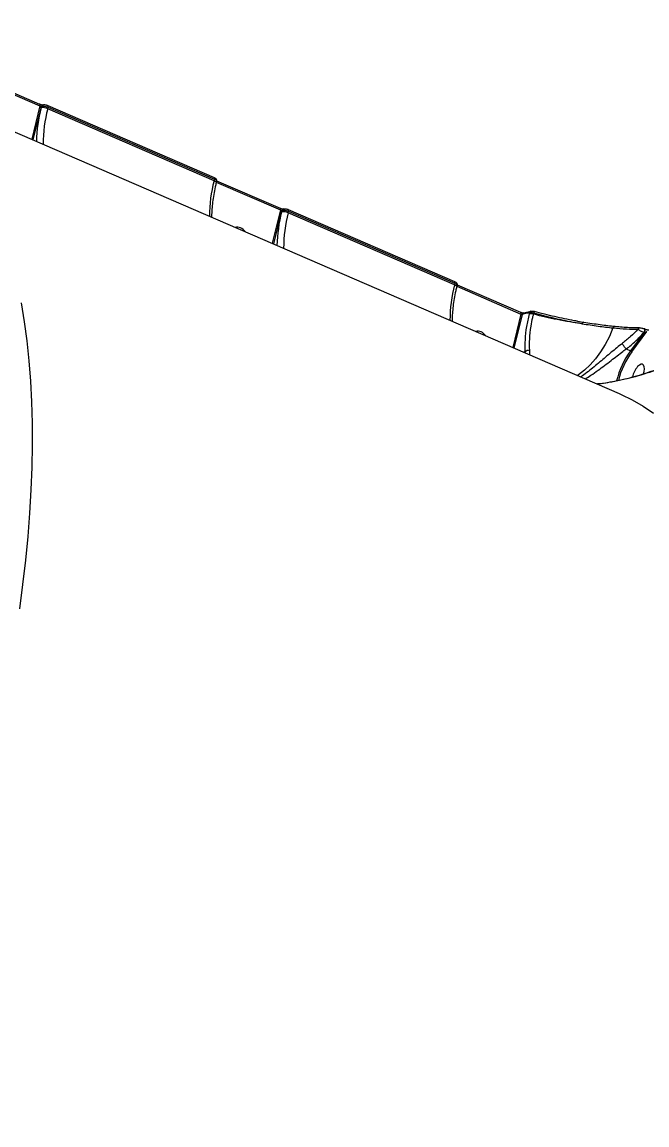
# Model space of a CAD drawing. Header units: millimetres. Extents: x -6901 to 7060, y -7557 to 6158.
# Drawn here: x 3019.5 to 3276.9, y -3269.2 to -2814.7 of the extents above; entities that cross this region are included whole.
import ezdxf

# ---------------------------------------------------------------- set-up
doc = ezdxf.new("R2010")
doc.units = ezdxf.units.MM
for name, color, linetype in [('DIKOM_ОБЪЕКТ', 7, 'Continuous'), ('DIKOM_РАЗМЕР_ЗОНА', 7, 'Continuous'), ('DIKOM_РАЗМЕР_ОБЪЕКТА', 7, 'Continuous')]:
    doc.layers.add(name, color=color, linetype=linetype)
doc.styles.add('style1', font='arial.ttf', dxfattribs={"width": 0.8})
doc.dimstyles.new('1-50', dxfattribs={"dimtxt": 300, "dimasz": 200, "dimexe": 100, "dimexo": 0, "dimgap": 100, "dimtad": 1, "dimtxsty": 'style1', "dimcen": 200, "dimclrd": 7, "dimclre": 7, "dimclrt": 7, "dimadec": 1, "dimazin": 2, "dimtfac": 1, "dimtmove": 0, "dimatfit": 2, "dimfxl": 0, "dimlwd": 25, "dimlwe": 18, "dimarcsym": 0})

# ---------------------------------------------------------------- blocks, each defined once
blk = doc.blocks.new('*D1')
at = {"layer": 'Defpoints', "color": 0, "transparency": 16777216}
for p in [(-4076.66, -462.32), (4983.51, -3127.59), (4983.51, -6854.07)]:
    blk.add_point(p, dxfattribs=at)
at = {"layer": 'DIKOM_РАЗМЕР_ОБЪЕКТА', "color": 7, "lineweight": 18, "transparency": 16777216}
for p, q in [((-4076.66, -462.32), (-4076.66, -6954.07)), ((4983.51, -3127.59), (4983.51, -6954.07))]:
    blk.add_line(p, q, dxfattribs=at)
at = {"layer": 'DIKOM_РАЗМЕР_ОБЪЕКТА', "color": 7, "lineweight": 25, "transparency": 16777216}
blk.add_line((-3876.66, -6854.07), (4783.51, -6854.07), dxfattribs=at)
at = {"layer": 'DIKOM_РАЗМЕР_ОБЪЕКТА', "color": 7, "transparency": 16777216}
for points in [[(-3876.66, -6820.74), (-3876.66, -6887.4), (-4076.66, -6854.07)], [(4783.51, -6820.74), (4783.51, -6887.4), (4983.51, -6854.07)]]:
    blk.add_solid(points, dxfattribs=at)
at = {"layer": 'DIKOM_РАЗМЕР_ОБЪЕКТА', "color": 7, "transparency": 16777216, "insert": (453.43, -6600.9), "char_height": 300, "attachment_point": 5, "style": 'style1'}
blk.add_mtext('9050', dxfattribs=at)
blk = doc.blocks.new('*D2')
at = {"layer": 'Defpoints', "color": 0, "transparency": 16777216}
for p in [(-1102.73, 4151.17), (-5819.23, -4492.42), (4721.24, -4492.42)]:
    blk.add_point(p, dxfattribs=at)
at = {"layer": 'DIKOM_РАЗМЕР_ОБЪЕКТА', "color": 7, "lineweight": 18, "transparency": 16777216}
for p, q in [((-1102.73, 4151.17), (-5919.23, 4151.17)), ((4721.24, -4492.42), (-5919.23, -4492.42))]:
    blk.add_line(p, q, dxfattribs=at)
at = {"layer": 'DIKOM_РАЗМЕР_ОБЪЕКТА', "color": 7, "lineweight": 25, "transparency": 16777216}
blk.add_line((-5819.23, 3951.17), (-5819.23, -4292.42), dxfattribs=at)
at = {"layer": 'DIKOM_РАЗМЕР_ОБЪЕКТА', "color": 7, "transparency": 16777216}
for points in [[(-5852.56, 3951.17), (-5785.89, 3951.17), (-5819.23, 4151.17)], [(-5852.56, -4292.42), (-5785.89, -4292.42), (-5819.23, -4492.42)]]:
    blk.add_solid(points, dxfattribs=at)
at = {"layer": 'DIKOM_РАЗМЕР_ОБЪЕКТА', "color": 7, "transparency": 16777216, "insert": (-6072.4, -170.63), "char_height": 300, "attachment_point": 5, "rotation": 90, "style": 'style1'}
blk.add_mtext('8650', dxfattribs=at)
blk = doc.blocks.new('*D3')
at = {"layer": 'Defpoints', "color": 0, "transparency": 16777216}
for p in [(-1553.27, 6158.28), (-6450.85, -6312.94), (5659.92, -6312.94)]:
    blk.add_point(p, dxfattribs=at)
at = {"layer": 'DIKOM_РАЗМЕР_ЗОНА', "color": 7, "lineweight": 18, "transparency": 16777216}
for p, q in [((-1553.27, 6158.28), (-6550.85, 6158.28)), ((5659.92, -6312.94), (-6550.85, -6312.94))]:
    blk.add_line(p, q, dxfattribs=at)
at = {"layer": 'DIKOM_РАЗМЕР_ЗОНА', "color": 7, "lineweight": 25, "transparency": 16777216}
blk.add_line((-6450.85, 5958.28), (-6450.85, -6112.94), dxfattribs=at)
at = {"layer": 'DIKOM_РАЗМЕР_ЗОНА', "color": 7, "transparency": 16777216}
for points in [[(-6484.18, 5958.28), (-6417.52, 5958.28), (-6450.85, 6158.28)], [(-6484.18, -6112.94), (-6417.52, -6112.94), (-6450.85, -6312.94)]]:
    blk.add_solid(points, dxfattribs=at)
at = {"layer": 'DIKOM_РАЗМЕР_ЗОНА', "color": 7, "transparency": 16777216, "insert": (-6704.02, -77.33), "char_height": 300, "attachment_point": 5, "rotation": 90, "style": 'style1'}
blk.add_mtext('12500', dxfattribs=at)
blk = doc.blocks.new('*D4')
at = {"layer": 'Defpoints', "color": 0, "transparency": 16777216}
for p in [(-5588.2, -1083.32), (7059.54, -2218.88), (7059.54, -7457.08)]:
    blk.add_point(p, dxfattribs=at)
at = {"layer": 'DIKOM_РАЗМЕР_ЗОНА', "color": 7, "lineweight": 18, "transparency": 16777216}
for p, q in [((-5588.2, -1083.32), (-5588.2, -7557.08)), ((7059.54, -2218.88), (7059.54, -7557.08))]:
    blk.add_line(p, q, dxfattribs=at)
at = {"layer": 'DIKOM_РАЗМЕР_ЗОНА', "color": 7, "lineweight": 25, "transparency": 16777216}
blk.add_line((-5388.2, -7457.08), (6859.54, -7457.08), dxfattribs=at)
at = {"layer": 'DIKOM_РАЗМЕР_ЗОНА', "color": 7, "transparency": 16777216}
for points in [[(-5388.2, -7423.74), (-5388.2, -7490.41), (-5588.2, -7457.08)], [(6859.54, -7423.74), (6859.54, -7490.41), (7059.54, -7457.08)]]:
    blk.add_solid(points, dxfattribs=at)
at = {"layer": 'DIKOM_РАЗМЕР_ЗОНА', "color": 7, "transparency": 16777216, "insert": (735.67, -7203.9), "char_height": 300, "attachment_point": 5, "style": 'style1'}
blk.add_mtext('12650', dxfattribs=at)

msp = doc.modelspace()

# ---------------------------------------------------------------- linework, layer by layer
at = {"layer": 'DIKOM_ОБЪЕКТ', "color": 7, "linetype": 'Continuous', "lineweight": 15}
for p, q in [((3000.51, -2837.83), (3026.906, -2849.261)), ((3000.643, -2837.192), (3026.786, -2848.514)), ((3026.906, -2849.261), (3023.536, -2863.005)), ((3027.408, -2850.047), (3027.565, -2849.405)), ((3030.122, -2849.068), (3030.111, -2849.064)), ((3030.122, -2849.068), (3098.623, -2878.734)), ((2996.565, -2851.324), (3265.424, -2967.761)), ((3024.163, -2863.277), (3027.408, -2850.047)), ((3030.094, -2850.421), (3030.243, -2849.816)), ((3098.594, -2880.088), (3030.094, -2850.421)), ((3030.243, -2849.816), (3098.743, -2879.482)), ((3098.743, -2879.482), (3098.594, -2880.088)), ((3099.655, -2880.279), (3099.501, -2880.905)), ((3099.546, -2880.721), (3125.943, -2892.152)), ((3099.68, -2880.083), (3125.822, -2891.405)), ((3125.943, -2892.152), (3122.572, -2905.895)), ((3123.2, -2906.167), (3126.445, -2892.938)), ((3126.445, -2892.938), (3126.602, -2892.296)), ((3129.131, -2893.312), (3129.279, -2892.706)), ((3197.631, -2922.978), (3129.131, -2893.312)), ((3129.159, -2891.959), (3129.147, -2891.954)), ((3129.159, -2891.959), (3197.659, -2921.625)), ((3129.279, -2892.706), (3197.78, -2922.373)), ((3197.78, -2922.373), (3197.631, -2922.978)), ((3198.691, -2923.17), (3198.538, -2923.795)), ((3198.583, -2923.611), (3224.979, -2935.043)), ((3198.716, -2922.974), (3224.859, -2934.296)), ((3224.979, -2935.043), (3221.609, -2948.786)), ((3222.237, -2949.058), (3225.639, -2935.187)), ((3226.207, -2934.578), (3229.078, -2933.848)), ((3228.489, -2934.462), (3228.354, -2935.012)), ((3230.182, -2935.1), (3230.306, -2934.594)), ((3230.493, -2933.9), (3232.371, -2934.408)), ((3248.244, -2937.941), (3250.652, -2938.366)), ((3275.689, -2942.691), (3270.103, -2950.155)), ((3270.599, -2950.626), (3276.879, -2942.236)), ((3273.4, -2940.725), (3273.869, -2940.719)), ((3275.617, -2942.66), (3275.689, -2942.691)), ((3275.852, -2941.151), (3275.758, -2941.135)), ((3275.852, -2941.151), (3275.924, -2941.182)), ((3268.385, -2949.409), (3268.392, -2949.414)), ((3268.392, -2949.414), (3270.103, -2950.155)), ((3226.66, -2950.633), (3226.213, -2950.78)), ((3226.66, -2950.633), (3226.679, -2950.982))]:
    msp.add_line(p, q, dxfattribs=at)
at = {"layer": 'DIKOM_ОБЪЕКТ', "color": 7, "linetype": 'Continuous', "lineweight": 15, "flags": 128}
for points in [[(3026.906, -2849.261), (3026.939, -2849.089), (3026.953, -2848.93), (3026.945, -2848.789), (3026.917, -2848.671), (3026.87, -2848.582), (3026.805, -2848.524), (3026.786, -2848.514)], [(3030.243, -2849.816), (3030.276, -2849.644), (3030.289, -2849.485), (3030.282, -2849.344), (3030.254, -2849.227), (3030.207, -2849.137), (3030.143, -2849.079), (3030.122, -2849.068)], [(3098.594, -2880.088), (3098.897, -2880.234), (3099.147, -2880.387), (3099.337, -2880.542), (3099.458, -2880.693), (3099.507, -2880.833), (3099.501, -2880.904)], [(3098.743, -2879.482), (3098.776, -2879.31), (3098.79, -2879.151), (3098.782, -2879.011), (3098.755, -2878.893), (3098.708, -2878.804), (3098.643, -2878.745), (3098.623, -2878.734)], [(3125.943, -2892.152), (3125.976, -2891.98), (3125.989, -2891.821), (3125.982, -2891.679), (3125.954, -2891.562), (3125.906, -2891.473), (3125.841, -2891.414), (3125.822, -2891.405)], [(3129.279, -2892.706), (3129.313, -2892.535), (3129.326, -2892.376), (3129.319, -2892.235), (3129.291, -2892.118), (3129.244, -2892.028), (3129.18, -2891.97), (3129.159, -2891.959)], [(3197.78, -2922.373), (3197.813, -2922.201), (3197.826, -2922.042), (3197.819, -2921.901), (3197.791, -2921.784), (3197.744, -2921.694), (3197.68, -2921.636), (3197.659, -2921.625)], [(3197.631, -2922.978), (3197.933, -2923.124), (3198.184, -2923.278), (3198.374, -2923.433), (3198.495, -2923.584), (3198.543, -2923.724), (3198.538, -2923.795)], [(3018.577, -3056.53), (3019.928, -3046.452), (3021.083, -3036.503), (3022.039, -3026.694), (3022.797, -3017.032), (3023.355, -3007.528), (3023.712, -2998.19), (3023.869, -2989.027), (3023.826, -2980.047), (3023.582, -2971.259), (3023.137, -2962.67), (3022.492, -2954.289), (3021.648, -2946.124), (3020.606, -2938.182), (3019.365, -2930.471)], [(3224.979, -2935.043), (3225.013, -2934.871), (3225.026, -2934.711), (3225.018, -2934.57), (3224.99, -2934.453), (3224.943, -2934.363), (3224.878, -2934.305), (3224.859, -2934.296)], [(3230.48, -2933.949), (3230.481, -2933.947), (3230.481, -2933.943)], [(3262.897, -2940.739), (3262.968, -2940.577), (3263.056, -2940.435), (3263.158, -2940.319), (3263.271, -2940.232), (3263.391, -2940.178), (3263.513, -2940.158), (3263.634, -2940.173), (3263.749, -2940.223)], [(3262.897, -2940.739), (3261.405, -2944.242), (3259.703, -2947.546), (3257.809, -2950.618), (3255.741, -2953.429), (3253.519, -2955.95), (3251.167, -2958.156), (3248.706, -2960.026), (3248.254, -2960.325)], [(3273.869, -2940.719), (3273.926, -2940.716), (3273.927, -2940.716)], [(3275.617, -2942.66), (3275.763, -2942.433), (3275.883, -2942.176), (3275.969, -2941.91), (3276.014, -2941.658), (3276.013, -2941.438), (3275.967, -2941.27), (3275.88, -2941.166), (3275.852, -2941.151)], [(3275.689, -2942.691), (3275.835, -2942.464), (3275.955, -2942.207), (3276.041, -2941.942), (3276.086, -2941.689), (3276.085, -2941.469), (3276.04, -2941.301), (3275.952, -2941.197), (3275.926, -2941.183)], [(3275.524, -2959.63), (3275.744, -2958.755), (3275.868, -2957.663), (3275.786, -2956.754), (3275.505, -2956.1), (3275.048, -2955.755), (3274.451, -2955.746), (3273.763, -2956.075), (3273.04, -2956.715)], [(3265.424, -2967.761), (3266.289, -2968.143), (3270.865, -2970.39), (3275.295, -2972.961), (3279.575, -2975.854)]]:
    msp.add_lwpolyline(points, dxfattribs=at)
at = {"layer": 'DIKOM_ОБЪЕКТ', "color": 7, "linetype": 'Continuous', "lineweight": 15}
for centre, radius, start, end in [((3028.369, -2849.585), 0.823, 106.50675, 167.37446), ((3088.981, -2865.818), 63.561, 165.63339, 178.21129), ((3028.15, -2854.545), 4.559, 64.76363, 99.37576), ((3087.234, -2865.162), 59.011, 165.53441, 179.8764), ((3155.734, -2894.828), 59.01, 165.53429, 179.8764), ((3188.012, -2908.708), 63.555, 165.63286, 178.21182), ((3127.187, -2897.438), 4.56, 64.76773, 99.36667), ((3127.405, -2892.475), 0.823, 106.49047, 167.39152), ((3186.27, -2908.053), 59.01, 165.53434, 179.87636), ((3108.122, -2902.685), 3.465, 66.04762, 102.77275), ((3107.547, -2903.799), 4.717, 35.67565, 65.15694), ((3254.766, -2937.718), 59.005, 165.53372, 179.87698), ((3261.084, -3068.682), 138.121, 103.64998, 104.86981), ((3226.442, -2935.367), 0.823, 106.55975, 167.37094), ((3229.093, -2938.689), 3.751, 73.12256, 101.36838), ((3229.295, -2934.646), 0.827, 105.21267, 167.1469), ((3167.879, -2917.424), 64.745, 344.62154, 345.21262), ((3251, -2939.122), 0.796, 116.21418, 171.94175), ((3250.666, -2938.577), 0.17, 41.11874, 95.82921), ((3207.162, -2945.542), 3.433, 65.87398, 102.95261), ((3206.667, -2946.589), 4.591, 35.2575, 65.57071), ((3273.979, -2941.572), 0.86, 97.30978, 160.88306), ((3228.356, -2952.491), 2.516, 84.43232, 132.39956), ((3299.15, -2971.117), 35.821, 144.18416, 166.09069), ((3298.794, -2970.963), 34.765, 144.19796, 165.69047), ((3280.134, -2962.881), 9.399, 138.99985, 168.22684)]:
    msp.add_arc(centre, radius, start, end, dxfattribs=at)
for points, knots in [([(3026.789, -2848.514), (3026.801, -2848.52), (3026.885, -2848.559), (3027.113, -2848.639), (3027.446, -2848.73), (3027.768, -2848.785), (3027.995, -2848.803), (3028.122, -2848.798), (3028.136, -2848.795), (3028.143, -2848.794)], [0, 0, 0, 0, 0.0300829, 0.2066773, 0.40527, 0.611214, 0.7728181, 0.8981215, 1, 1, 1, 1]), ([(3026.906, -2849.261), (3026.955, -2849.281), (3027.053, -2849.321), (3027.22, -2849.368), (3027.376, -2849.399), (3027.494, -2849.411), (3027.545, -2849.407), (3027.565, -2849.405)], [0, 0, 0, 0, 0.2140132, 0.4281718, 0.6427439, 0.8579606, 1, 1, 1, 1]), ([(3027.565, -2849.405), (3027.649, -2849.386), (3027.861, -2849.338), (3028.348, -2849.338), (3028.981, -2849.423), (3029.652, -2849.585), (3030.046, -2849.739), (3030.243, -2849.816)], [0, 0, 0, 0, 0.1417272, 0.3563906, 0.5709469, 0.7854774, 1, 1, 1, 1]), ([(3028.136, -2848.797), (3028.262, -2848.773), (3028.585, -2848.714), (3029.048, -2848.751), (3029.388, -2848.839), (3029.503, -2848.869)], [0, 0, 0, 0, 0.2970253, 0.7618004, 1, 1, 1, 1]), ([(3029.503, -2848.869), (3029.582, -2848.886), (3029.797, -2848.932), (3029.986, -2849.02), (3030.106, -2849.077)], [0, 0, 0, 0, 0.3628528, 1, 1, 1, 1]), ([(3099.501, -2880.905), (3099.366, -2881.475), (3098.972, -2883.128), (3098.445, -2885.812), (3097.978, -2888.905), (3097.693, -2891.86), (3097.587, -2893.905), (3097.596, -2894.936), (3097.597, -2895.079)], [0, 0, 0, 0, 0.1125285, 0.32646, 0.5400787, 0.753228, 0.9658172, 1, 1, 1, 1]), ([(3098.616, -2878.739), (3098.785, -2878.818), (3099.093, -2878.963), (3099.43, -2879.266), (3099.643, -2879.641), (3099.715, -2880.001), (3099.657, -2880.203), (3099.636, -2880.274)], [0, 0, 0, 0, 0.2743663, 0.5025849, 0.706292, 0.8968735, 1, 1, 1, 1]), ([(3098.743, -2879.482), (3098.86, -2879.536), (3099.154, -2879.672), (3099.488, -2879.907), (3099.676, -2880.13), (3099.641, -2880.234), (3099.628, -2880.272)], [0, 0, 0, 0, 0.2027472, 0.5120703, 0.8215647, 1, 1, 1, 1]), ([(3125.826, -2891.405), (3125.838, -2891.411), (3125.922, -2891.45), (3126.15, -2891.53), (3126.483, -2891.62), (3126.805, -2891.676), (3127.031, -2891.693), (3127.159, -2891.689), (3127.173, -2891.686), (3127.179, -2891.685)], [0, 0, 0, 0, 0.0301508, 0.2066601, 0.4053308, 0.6112693, 0.7728355, 0.898169, 1, 1, 1, 1]), ([(3125.943, -2892.152), (3125.992, -2892.172), (3126.09, -2892.211), (3126.256, -2892.258), (3126.412, -2892.29), (3126.531, -2892.301), (3126.582, -2892.297), (3126.602, -2892.296)], [0, 0, 0, 0, 0.2139251, 0.428232, 0.6427675, 0.8578311, 1, 1, 1, 1]), ([(3126.602, -2892.296), (3126.686, -2892.277), (3126.897, -2892.229), (3127.384, -2892.229), (3128.018, -2892.314), (3128.689, -2892.475), (3129.083, -2892.629), (3129.279, -2892.706)], [0, 0, 0, 0, 0.1417037, 0.3564028, 0.5709695, 0.7854593, 1, 1, 1, 1]), ([(3127.173, -2891.687), (3127.299, -2891.664), (3127.622, -2891.605), (3128.084, -2891.641), (3128.425, -2891.73), (3128.54, -2891.76)], [0, 0, 0, 0, 0.2970952, 0.7617975, 1, 1, 1, 1]), ([(3128.54, -2891.76), (3128.618, -2891.777), (3128.834, -2891.822), (3129.022, -2891.911), (3129.143, -2891.967)], [0, 0, 0, 0, 0.3627639, 1, 1, 1, 1]), ([(3197.653, -2921.629), (3197.821, -2921.708), (3198.13, -2921.853), (3198.466, -2922.157), (3198.679, -2922.532), (3198.752, -2922.892), (3198.693, -2923.094), (3198.673, -2923.165)], [0, 0, 0, 0, 0.2743716, 0.5025847, 0.706287, 0.8968202, 1, 1, 1, 1]), ([(3198.538, -2923.795), (3198.402, -2924.365), (3198.009, -2926.019), (3197.482, -2928.703), (3197.014, -2931.796), (3196.729, -2934.751), (3196.624, -2936.796), (3196.633, -2937.827), (3196.634, -2937.97)], [0, 0, 0, 0, 0.1125316, 0.3264555, 0.5400755, 0.7532295, 0.965815, 1, 1, 1, 1]), ([(3197.78, -2922.373), (3197.896, -2922.427), (3198.191, -2922.563), (3198.524, -2922.798), (3198.713, -2923.021), (3198.677, -2923.125), (3198.664, -2923.163)], [0, 0, 0, 0, 0.2027322, 0.5120338, 0.8215365, 1, 1, 1, 1]), ([(3224.863, -2934.296), (3224.875, -2934.301), (3224.958, -2934.341), (3225.187, -2934.42), (3225.519, -2934.511), (3225.842, -2934.567), (3226.068, -2934.584), (3226.195, -2934.579), (3226.21, -2934.577), (3226.216, -2934.575)], [0, 0, 0, 0, 0.030129, 0.2066594, 0.4052641, 0.6112538, 0.7728022, 0.8981361, 1, 1, 1, 1]), ([(3224.979, -2935.043), (3225.028, -2935.063), (3225.127, -2935.102), (3225.293, -2935.149), (3225.449, -2935.18), (3225.568, -2935.192), (3225.618, -2935.188), (3225.639, -2935.187)], [0, 0, 0, 0, 0.2140224, 0.4282105, 0.6428811, 0.8579689, 1, 1, 1, 1]), ([(3228.354, -2935.012), (3227.971, -2936.741), (3227.163, -2940.395), (3226.551, -2945.724), (3226.623, -2948.981), (3226.66, -2950.633)], [0, 0, 0, 0, 0.3069743, 0.6484693, 1, 1, 1, 1]), ([(3228.489, -2934.462), (3228.521, -2934.454), (3228.672, -2934.416), (3229.041, -2934.392), (3229.648, -2934.442), (3230.087, -2934.543), (3230.306, -2934.594)], [0, 0, 0, 0, 0.0818733, 0.3880262, 0.6939629, 1, 1, 1, 1]), ([(3228.601, -2949.987), (3228.557, -2948.46), (3228.469, -2945.36), (3229.019, -2940.689), (3229.682, -2937.202), (3230.077, -2935.543), (3230.182, -2935.1)], [0, 0, 0, 0, 0.3414947, 0.6929946, 0.91801, 1, 1, 1, 1]), ([(3229.08, -2933.85), (3229.198, -2933.83), (3229.511, -2933.775), (3230.039, -2933.827), (3230.46, -2933.941), (3230.658, -2933.995)], [0, 0, 0, 0, 0.2431286, 0.6445546, 1, 1, 1, 1]), ([(3250.212, -2939.01), (3248.53, -2938.782), (3245.145, -2938.322), (3240.048, -2937.39), (3235.037, -2936.328), (3231.806, -2935.51), (3230.182, -2935.1)], [0, 0, 0, 0, 0.2598479, 0.5228397, 0.7602278, 1, 1, 1, 1]), ([(3230.306, -2934.594), (3232.981, -2935.294), (3237.033, -2936.355), (3242.4, -2937.528), (3246.388, -2938.333), (3248.95, -2938.787), (3250.212, -2939.01)], [0, 0, 0, 0, 0.3951713, 0.5986687, 0.802169, 1, 1, 1, 1]), ([(3248.353, -2938.027), (3247.872, -2937.942), (3246.099, -2937.628), (3242.931, -2936.988), (3238.847, -2936.095), (3235.309, -2935.259), (3233.137, -2934.682), (3232.367, -2934.478)], [0, 0, 0, 0, 0.0939669, 0.3460479, 0.5981305, 0.8575426, 1, 1, 1, 1]), ([(3250.212, -2939.01), (3252.441, -2939.37), (3256.95, -2940.098), (3260.899, -2940.523), (3262.897, -2940.739)], [0, 0, 0, 0, 0.4941641, 1, 1, 1, 1]), ([(3263.749, -2940.223), (3261.757, -2940.01), (3257.727, -2939.579), (3253.123, -2938.84), (3250.794, -2938.465)], [0, 0, 0, 0, 0.4941741, 1, 1, 1, 1]), ([(3273.68, -2940.769), (3272.356, -2940.755), (3269.494, -2940.725), (3265.757, -2940.399), (3263.749, -2940.223)], [0, 0, 0, 0, 0.4624276, 1, 1, 1, 1]), ([(3256.28, -2963.802), (3256.889, -2963.737), (3258.738, -2963.541), (3261.86, -2963.026), (3265.781, -2962.253), (3269.974, -2961.263), (3274.321, -2960.051), (3278.72, -2958.629), (3283.105, -2957.013), (3287.491, -2955.191), (3291.878, -2953.155), (3296.224, -2950.925), (3300.385, -2948.529), (3303.613, -2946.499), (3305.335, -2945.238), (3305.862, -2944.852)], [0, 0, 0, 0, 0.0300628, 0.0912994, 0.158501, 0.2331412, 0.3139061, 0.3965072, 0.4823706, 0.5716813, 0.664622, 0.7620869, 0.8608976, 0.9574816, 1, 1, 1, 1]), ([(3262.897, -2940.739), (3264.812, -2940.906), (3268.691, -2941.246), (3271.662, -2941.276), (3273.166, -2941.291)], [0, 0, 0, 0, 0.4937377, 1, 1, 1, 1]), ([(3273.166, -2941.291), (3272.193, -2942.311), (3270.236, -2944.364), (3267.948, -2946.183), (3266.797, -2947.097)], [0, 0, 0, 0, 0.497313, 1, 1, 1, 1]), ([(3268.392, -2949.414), (3269.694, -2948.368), (3272.315, -2946.263), (3274.511, -2943.866), (3275.617, -2942.66)], [0, 0, 0, 0, 0.4967633, 1, 1, 1, 1]), ([(3273.166, -2941.291), (3273.29, -2941.374), (3273.539, -2941.541), (3274.133, -2941.889), (3274.791, -2942.248), (3275.303, -2942.508), (3275.555, -2942.63), (3275.617, -2942.66)], [0, 0, 0, 0, 0.2420998, 0.484486, 0.7176251, 0.9313701, 1, 1, 1, 1]), ([(3273.928, -2940.723), (3273.982, -2940.721), (3274.229, -2940.713), (3274.653, -2940.783), (3275.221, -2940.923), (3275.635, -2941.052), (3275.818, -2941.142), (3275.872, -2941.169)], [0, 0, 0, 0, 0.0986666, 0.4488307, 0.6982397, 0.9113368, 1, 1, 1, 1]), ([(3275.689, -2942.691), (3275.709, -2942.698), (3275.753, -2942.713), (3275.868, -2942.719), (3276.056, -2942.689), (3276.326, -2942.59), (3276.617, -2942.434), (3276.794, -2942.299), (3276.879, -2942.236)], [0, 0, 0, 0, 0.0436855, 0.0954533, 0.2159266, 0.418772, 0.7240508, 1, 1, 1, 1]), ([(3275.926, -2941.182), (3275.93, -2941.184), (3275.995, -2941.214), (3276.18, -2941.284), (3276.468, -2941.38), (3276.814, -2941.474), (3277.196, -2941.553), (3277.491, -2941.594), (3277.657, -2941.594), (3277.661, -2941.594), (3277.661, -2941.594)], [0, 0, 0, 0, 0.0087869, 0.1184072, 0.2411829, 0.3896849, 0.5775668, 0.8117063, 0.9941794, 1, 1, 1, 1]), ([(3266.797, -2947.097), (3266.033, -2947.696), (3264.506, -2948.895), (3262.163, -2950.837), (3259.828, -2952.81), (3257.437, -2954.843), (3255.06, -2956.837), (3252.635, -2958.79), (3250.83, -2960.182), (3249.881, -2960.806), (3249.675, -2960.941)], [0, 0, 0, 0, 0.1222309, 0.2445154, 0.3721251, 0.4998006, 0.6436978, 0.7876764, 0.954043, 1, 1, 1, 1]), ([(3251.497, -2961.73), (3252.265, -2961.269), (3253.923, -2960.273), (3256.596, -2958.385), (3259.396, -2956.288), (3262.017, -2954.264), (3264.568, -2952.28), (3266.474, -2950.831), (3267.735, -2949.88), (3268.202, -2949.552), (3268.384, -2949.41), (3268.385, -2949.409)], [0, 0, 0, 0, 0.1613471, 0.3486039, 0.5042736, 0.659806, 0.7919822, 0.924059, 0.9689994, 0.9999393, 1, 1, 1, 1]), ([(3256.195, -2963.765), (3256.54, -2963.738), (3258.669, -2963.57), (3262.411, -2962.942), (3267.401, -2961.954), (3273.843, -2960.32), (3280.771, -2958.094), (3287.534, -2955.396), (3292.824, -2952.961), (3297.43, -2950.564), (3301.817, -2948.018), (3304.511, -2946.191), (3305.858, -2945.277)], [0, 0, 0, 0, 0.0168021, 0.1036751, 0.1898161, 0.2759772, 0.4511571, 0.5834978, 0.6869944, 0.7904941, 0.8952488, 1, 1, 1, 1]), ([(3268.385, -2949.409), (3268.224, -2949.254), (3267.918, -2948.958), (3267.476, -2948.395), (3267.116, -2947.844), (3266.905, -2947.421), (3266.823, -2947.19), (3266.801, -2947.111), (3266.797, -2947.097)], [0, 0, 0, 0, 0.2351154, 0.4471984, 0.6592766, 0.8713845, 0.9764101, 1, 1, 1, 1]), ([(3228.597, -2951.812), (3228.607, -2951.743), (3228.687, -2951.191), (3228.641, -2950.549), (3228.601, -2949.987)], [0, 0, 0, 0, 0.1253468, 1, 1, 1, 1]), ([(3270.599, -2950.626), (3270.597, -2950.619), (3270.59, -2950.597), (3270.563, -2950.538), (3270.498, -2950.444), (3270.383, -2950.329), (3270.245, -2950.225), (3270.15, -2950.178), (3270.103, -2950.155)], [0, 0, 0, 0, 0.0458872, 0.141403, 0.3559558, 0.5707332, 0.7853417, 1, 1, 1, 1])]:
    msp.add_open_spline(points, degree=3, knots=knots, dxfattribs=at)

# ---------------------------------------------------------------- dimensions: what is measured, and where the dimension line sits
at = {"layer": 'DIKOM_РАЗМЕР_ЗОНА'}
dim = msp.add_linear_dim(base=(-6450.85, -6312.937), p1=(-1553.272, 6158.285), p2=(5659.925, -6312.937), angle=90, text='12500', dimstyle='1-50', dxfattribs=at)
dim.commit()
dim.dimension.update_dxf_attribs({"geometry": '*D3', "text_midpoint": (-6450.85, -77.326), "dimtype": 160})
dim = msp.add_linear_dim(base=(7059.538, -7457.077), p1=(-5588.199, -1083.325), p2=(7059.538, -2218.883), text='12650', dimstyle='1-50', dxfattribs=at)
dim.commit()
dim.dimension.update_dxf_attribs({"geometry": '*D4', "text_midpoint": (735.669, -7457.077), "dimtype": 160})
at = {"layer": 'DIKOM_РАЗМЕР_ОБЪЕКТА'}
dim = msp.add_linear_dim(base=(-5819.225, -4492.425), p1=(-1102.732, 4151.169), p2=(4721.24, -4492.425), angle=90, text='8650', dimstyle='1-50', dxfattribs=at)
dim.commit()
dim.dimension.update_dxf_attribs({"geometry": '*D2', "text_midpoint": (-5819.225, -170.628), "dimtype": 160})
dim = msp.add_linear_dim(base=(4983.514, -6854.07), p1=(-4076.663, -462.325), p2=(4983.514, -3127.595), text='9050', dimstyle='1-50', dxfattribs=at)
dim.commit()
dim.dimension.update_dxf_attribs({"geometry": '*D1', "text_midpoint": (453.425, -6854.07), "dimtype": 160})

doc.saveas('drawing.dxf')
